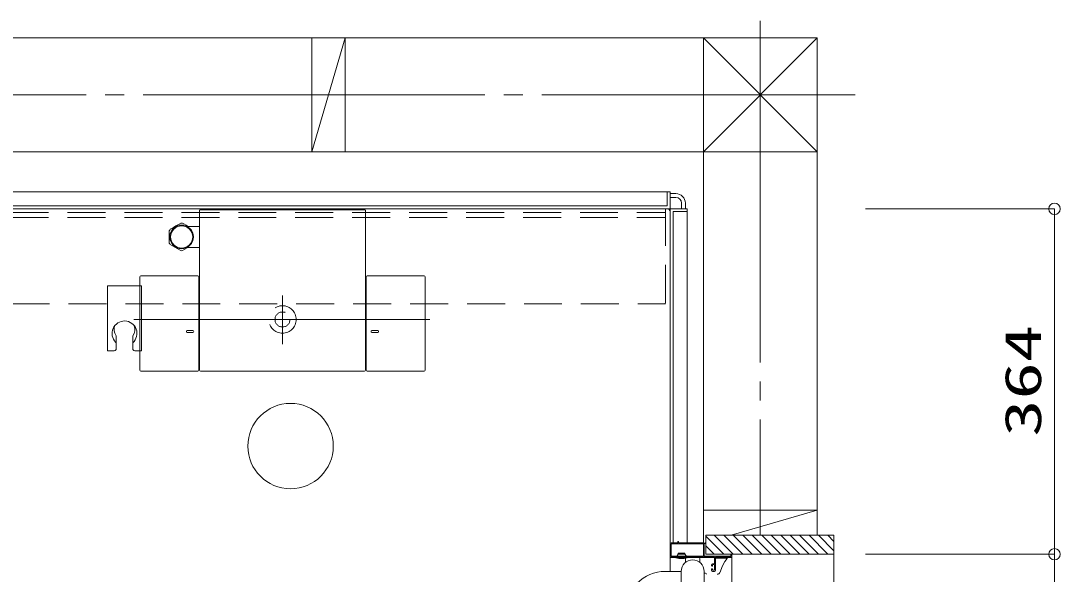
# Model space of a CAD drawing. Units: millimetres on the paper. Extents: x -305 to 305, y -152 to 152.
# Drawn here: x -157.6 to -102.9, y 46.8 to 76 of the extents above; entities that cross this region are included whole.
import ezdxf
from ezdxf.enums import TextEntityAlignment as Align

# ---------------------------------------------------------------- set-up
doc = ezdxf.new("R2010")
doc.units = ezdxf.units.MM
for name, pattern in [('DASHED2', [3, 2, -1]), ('LONG_CHAIN', [21, 18, -1, 1, -1]), ('LONG_DOUBLE_CHAIN', [21.8, 18, -1, 0.6, -0.6, 0.6, -1])]:
    doc.linetypes.add(name, pattern=pattern)
doc.layers.add('0-0_0', color=7, linetype='Continuous', lineweight=9)
doc.layers.add('0-1_VIEW0001', color=7, linetype='Continuous', lineweight=9)
doc.styles.add('ＭＳ ゴシック', font='')
doc.styles.get('ＭＳ ゴシック').set_extended_font_data('MS Gothic')

# ---------------------------------------------------------------- blocks, each defined once
blk = doc.blocks.new('_ORIGIN')
at = {"layer": '0-0_0'}
blk.add_line((0, 0), (-1, 0), dxfattribs=at)
blk.add_circle((0, 0), 0.5, dxfattribs=at)

msp = doc.modelspace()

# ---------------------------------------------------------------- linework, layer by layer
at = {"layer": '0-0_0'}
for p, q in [((-113.145, 66.092), (-103.184, 66.092)), ((-103.184, 48.492), (-103.184, 65.492)), ((-113.145, 47.892), (-103.184, 47.892)), ((-113.145, 47.892), (-103.184, 47.892)), ((-103.184, 9.892), (-103.184, 47.292))]:
    msp.add_line(p, q, dxfattribs=at)
at = {"layer": '0-1_VIEW0001', "linetype": 'LONG_CHAIN'}
for p, q in [((-118.684, 75.998), (-118.684, 48.893)), ((-214.195, 72.092), (-113.684, 72.092)), ((-143.859, 58.957), (-143.859, 61.533)), ((-151.693, 60.262), (-136.098, 60.262))]:
    msp.add_line(p, q, dxfattribs=at)
at = {"layer": '0-1_VIEW0001'}
for p, q in [((-212.684, 75.092), (-115.684, 75.092)), ((-140.56, 75.092), (-142.31, 69.092)), ((-142.31, 75.092), (-142.31, 69.092)), ((-140.56, 75.092), (-140.56, 69.092)), ((-121.684, 69.092), (-115.685, 75.092)), ((-121.684, 75.092), (-121.684, 48.492)), ((-121.683, 75.092), (-115.684, 69.092)), ((-115.684, 75.092), (-115.684, 48.893)), ((-212.684, 69.092), (-115.684, 69.092)), ((-123.434, 66.992), (-203.434, 66.992)), ((-123.584, 66.242), (-123.584, 66.992)), ((-123.434, 66.117), (-123.434, 66.992)), ((-123.134, 66.892), (-123.434, 66.892)), ((-123.134, 66.692), (-123.434, 66.692)), ((-122.834, 66.392), (-122.834, 66.092)), ((-122.634, 66.392), (-122.634, 66.092)), ((-123.459, 66.092), (-203.409, 66.092)), ((-123.584, 66.242), (-203.284, 66.242)), ((-163.484, 66.092), (-123.584, 66.092)), ((-148.234, 65.989), (-148.234, 57.587)), ((-148.189, 66.038), (-148.184, 66.039)), ((-139.601, 66.037), (-148.116, 66.037)), ((-139.534, 66.039), (-139.529, 66.038)), ((-139.484, 57.587), (-139.484, 65.99)), ((-123.434, 66.067), (-123.434, 46.992)), ((-123.434, 65.942), (-123.434, 46.992)), ((-123.409, 66.092), (-122.534, 66.092)), ((-123.284, 65.942), (-122.534, 65.942)), ((-123.284, 65.942), (-123.284, 48.492)), ((-122.534, 66.092), (-122.534, 48.492)), ((-148.234, 65.162), (-148.876, 65.162)), ((-148.873, 64.062), (-148.234, 64.062)), ((-151.374, 57.587), (-151.374, 62.517)), ((-148.324, 62.567), (-151.324, 62.567)), ((-148.274, 62.517), (-148.274, 57.587)), ((-139.444, 57.587), (-139.444, 62.517)), ((-136.394, 62.567), (-139.394, 62.567)), ((-136.344, 57.587), (-136.344, 62.517)), ((-148.574, 59.682), (-148.874, 59.682)), ((-148.874, 59.582), (-148.574, 59.582)), ((-139.144, 59.682), (-138.844, 59.682)), ((-138.844, 59.582), (-139.144, 59.582)), ((-151.324, 57.537), (-148.324, 57.537)), ((-148.184, 57.537), (-139.534, 57.537)), ((-139.394, 57.537), (-136.394, 57.537)), ((-121.684, 50.217), (-115.684, 50.217)), ((-115.684, 50.217), (-120.225, 48.893)), ((-121.559, 48.893), (-121.559, 47.892)), ((-114.809, 48.893), (-121.559, 48.893)), ((-120.609, 47.893), (-121.559, 48.842)), ((-120.109, 47.893), (-121.109, 48.893)), ((-119.609, 47.893), (-120.609, 48.893)), ((-119.109, 47.893), (-120.109, 48.893)), ((-118.609, 47.893), (-119.609, 48.893)), ((-118.109, 47.893), (-119.109, 48.893)), ((-117.609, 47.893), (-118.609, 48.893)), ((-117.109, 47.893), (-118.109, 48.893)), ((-116.609, 47.893), (-117.609, 48.893)), ((-116.109, 47.893), (-117.109, 48.893)), ((-115.614, 47.893), (-116.614, 48.893)), ((-115.119, 47.893), (-116.119, 48.893)), ((-114.809, 48.077), (-115.624, 48.893)), ((-114.809, 48.572), (-115.129, 48.893)), ((-114.809, 8.294), (-114.809, 48.893)), ((-123.434, 48.442), (-123.434, 47.767)), ((-123.389, 48.432), (-123.389, 47.807)), ((-123.049, 48.492), (-123.384, 48.492)), ((-121.694, 48.447), (-123.374, 48.447)), ((-123.034, 48.557), (-123.034, 48.507)), ((-123.004, 48.567), (-123.024, 48.567)), ((-122.994, 48.507), (-122.994, 48.557)), ((-121.684, 48.492), (-122.979, 48.492)), ((-121.679, 47.807), (-121.679, 48.432)), ((-121.559, 48.504), (-121.648, 48.478)), ((-121.641, 48.467), (-121.559, 48.467)), ((-121.634, 47.807), (-121.634, 48.442)), ((-121.109, 47.893), (-121.559, 48.342)), ((-123.409, 47.742), (-121.114, 47.742)), ((-123.374, 47.792), (-121.694, 47.792)), ((-123.134, 47.742), (-123.134, 47.722)), ((-123.009, 47.892), (-123.068, 47.814)), ((-123.051, 47.757), (-123.051, 47.776)), ((-122.659, 47.942), (-123.009, 47.942)), ((-123.009, 47.942), (-123.009, 47.892)), ((-123.009, 47.892), (-122.659, 47.892)), ((-122.624, 47.667), (-122.624, 47.461)), ((-122.616, 47.757), (-122.616, 47.776)), ((-121.924, 47.717), (-122.574, 47.717)), ((-122.534, 47.742), (-122.534, 47.722)), ((-121.874, 47.667), (-121.874, 47.461)), ((-120.249, 47.792), (-121.619, 47.792)), ((-121.559, 47.893), (-114.809, 47.893)), ((-121.099, 47.727), (-121.099, 47.407)), ((-121.049, 47.042), (-121.049, 47.727)), ((-121.049, 47.692), (-120.437, 47.692)), ((-121.034, 47.742), (-120.199, 47.742)), ((-120.437, 47.692), (-120.434, 47.692)), ((-120.234, 47.877), (-120.234, 47.807)), ((-120.199, 47.892), (-120.219, 47.892)), ((-120.184, 47.757), (-120.184, 47.877)), ((-121.249, 47.342), (-121.249, 47.287)), ((-121.249, 47.107), (-121.249, 47.042)), ((-121.234, 47.272), (-121.214, 47.272)), ((-121.214, 47.122), (-121.234, 47.122)), ((-121.114, 47.392), (-121.199, 47.392)), ((-121.199, 47.287), (-121.199, 47.332)), ((-121.199, 47.062), (-121.199, 47.107)), ((-121.184, 47.347), (-121.114, 47.347)), ((-121.099, 47.332), (-121.099, 47.062)), ((-123.701, 46.992), (-122.849, 46.992)), ((-122.849, 46.992), (-122.849, 46.007)), ((-121.649, 46.992), (-121.649, 31.429)), ((-121.649, 46.892), (-121.574, 46.892)), ((-121.199, 46.992), (-121.099, 46.992)), ((-121.114, 47.047), (-121.184, 47.047)), ((-120.806, 46.951), (-120.806, 46.951))]:
    msp.add_line(p, q, dxfattribs=at)
at = {"layer": '0-1_VIEW0001', "color": 6, "linetype": 'DASHED2'}
for p, q in [((-203.184, 65.892), (-123.684, 65.892)), ((-123.684, 61.142), (-123.684, 66.092)), ((-203.184, 65.642), (-123.684, 65.642)), ((-203.134, 61.092), (-123.684, 61.092))]:
    msp.add_line(p, q, dxfattribs=at)
at = {"layer": '0-1_VIEW0001', "color": 2}
for p, q in [((-153.084, 62.042), (-153.084, 58.613)), ((-151.284, 62.042), (-153.084, 62.042)), ((-151.284, 62.042), (-151.284, 58.613)), ((-151.284, 62.042), (-151.284, 58.613)), ((-151.284, 61.092), (-151.284, 61.992)), ((-152.621, 59.371), (-152.621, 58.713)), ((-152.621, 59.371), (-152.621, 58.713)), ((-151.746, 59.371), (-151.746, 58.713)), ((-151.746, 59.371), (-151.746, 58.713)), ((-153.084, 58.613), (-152.721, 58.613)), ((-153.084, 58.613), (-152.721, 58.613)), ((-151.284, 58.613), (-151.646, 58.613)), ((-151.284, 58.613), (-151.646, 58.613))]:
    msp.add_line(p, q, dxfattribs=at)
at = {"layer": '0-1_VIEW0001'}
for points in [[(-148.189, 66.038), (-148.192, 66.038), (-148.196, 66.037), (-148.199, 66.036), (-148.203, 66.035), (-148.206, 66.033), (-148.209, 66.032), (-148.213, 66.03), (-148.215, 66.027), (-148.218, 66.025), (-148.221, 66.022), (-148.222, 66.021), (-148.223, 66.019), (-148.224, 66.018), (-148.225, 66.016), (-148.226, 66.015), (-148.227, 66.013), (-148.228, 66.012), (-148.229, 66.01), (-148.23, 66.008), (-148.23, 66.007), (-148.231, 66.005), (-148.232, 66.003), (-148.232, 66.001), (-148.233, 66), (-148.233, 65.998), (-148.233, 65.996), (-148.233, 65.994), (-148.234, 65.992), (-148.234, 65.99), (-148.234, 65.989)], [(-148.184, 66.039), (-148.116, 66.039), (-148.116, 66.037)], [(-139.601, 66.037), (-139.601, 66.039), (-139.534, 66.039)], [(-139.484, 65.989), (-139.484, 65.992), (-139.484, 65.996), (-139.485, 66), (-139.486, 66.003), (-139.487, 66.007), (-139.489, 66.01), (-139.49, 66.013), (-139.492, 66.016), (-139.494, 66.019), (-139.497, 66.022), (-139.498, 66.024), (-139.499, 66.025), (-139.501, 66.026), (-139.502, 66.027), (-139.504, 66.028), (-139.505, 66.03), (-139.507, 66.031), (-139.508, 66.032), (-139.51, 66.032), (-139.511, 66.033), (-139.513, 66.034), (-139.515, 66.035), (-139.517, 66.036), (-139.518, 66.036), (-139.52, 66.037), (-139.522, 66.037), (-139.524, 66.038), (-139.525, 66.038), (-139.527, 66.038), (-139.529, 66.038)], [(-149.221, 65.336), (-149.341, 65.266), (-149.471, 65.191), (-149.589, 65.123), (-149.708, 65.054), (-149.777, 65.015)], [(-148.826, 65.162), (-148.939, 65.227), (-149.058, 65.296), (-149.127, 65.336)], [(-149.824, 64.933), (-149.824, 64.857), (-149.824, 64.734), (-149.824, 64.606), (-149.824, 64.474), (-149.824, 64.347), (-149.824, 64.291)], [(-149.777, 64.21), (-149.657, 64.14), (-149.526, 64.065), (-149.409, 63.997), (-149.29, 63.929), (-149.221, 63.889)], [(-149.127, 63.889), (-149.007, 63.958), (-148.876, 64.033), (-148.826, 64.062)], [(-123.384, 48.492), (-123.419, 48.478), (-123.434, 48.442)], [(-123.374, 48.447), (-123.384, 48.443), (-123.389, 48.432)], [(-123.034, 48.507), (-123.038, 48.497), (-123.049, 48.492)], [(-123.024, 48.567), (-123.031, 48.564), (-123.034, 48.557)], [(-122.994, 48.557), (-122.997, 48.564), (-123.004, 48.567)], [(-122.979, 48.492), (-122.989, 48.497), (-122.994, 48.507)], [(-121.679, 48.432), (-121.683, 48.443), (-121.694, 48.447)], [(-121.634, 48.442), (-121.648, 48.478), (-121.684, 48.492)], [(-123.434, 47.767), (-123.426, 47.75), (-123.409, 47.742)], [(-120.184, 9.467), (-120.184, 47.717), (-123.434, 47.717), (-123.434, 46.992)], [(-123.389, 47.807), (-123.384, 47.797), (-123.374, 47.792)], [(-122.659, 47.942), (-122.659, 47.892), (-122.599, 47.814)], [(-121.694, 47.792), (-121.683, 47.797), (-121.679, 47.807)], [(-121.619, 47.792), (-121.629, 47.797), (-121.634, 47.807)], [(-121.114, 47.742), (-121.103, 47.738), (-121.099, 47.727)], [(-121.049, 47.727), (-121.044, 47.738), (-121.034, 47.742)], [(-120.806, 46.951), (-120.699, 47.24), (-120.553, 47.508), (-120.436, 47.669)], [(-120.436, 47.669), (-120.436, 47.669), (-120.435, 47.67), (-120.427, 47.677), (-120.425, 47.682), (-120.425, 47.686), (-120.426, 47.688), (-120.428, 47.69), (-120.431, 47.691), (-120.434, 47.692)], [(-120.234, 47.807), (-120.238, 47.797), (-120.249, 47.792)], [(-120.219, 47.892), (-120.229, 47.888), (-120.234, 47.877)], [(-120.184, 47.877), (-120.188, 47.888), (-120.199, 47.892)], [(-120.199, 47.742), (-120.188, 47.747), (-120.184, 47.757)], [(-121.199, 47.392), (-121.234, 47.378), (-121.249, 47.342)], [(-121.249, 47.287), (-121.244, 47.277), (-121.234, 47.272)], [(-121.234, 47.122), (-121.244, 47.118), (-121.249, 47.107)], [(-121.214, 47.272), (-121.203, 47.277), (-121.199, 47.287)], [(-121.199, 47.107), (-121.203, 47.118), (-121.214, 47.122)], [(-121.199, 47.332), (-121.194, 47.343), (-121.184, 47.347)], [(-121.099, 47.407), (-121.103, 47.397), (-121.114, 47.392)], [(-121.114, 47.347), (-121.103, 47.343), (-121.099, 47.332)], [(-121.249, 47.042), (-121.234, 47.007), (-121.199, 46.992)], [(-121.184, 47.047), (-121.194, 47.052), (-121.199, 47.062)], [(-121.099, 47.062), (-121.103, 47.052), (-121.114, 47.047)], [(-121.099, 46.992), (-121.063, 47.007), (-121.049, 47.042)], [(-120.806, 46.951), (-120.809, 46.942), (-120.817, 46.925)]]:
    msp.add_lwpolyline(points, dxfattribs=at)
for radius in [0.625, 0.586]:
    msp.add_circle((-149.174, 64.612), radius, dxfattribs=at)
at = {"layer": '0-1_VIEW0001', "linetype": 'DASHED2'}
for radius in [0.725, 0.395]:
    msp.add_circle((-143.859, 60.262), radius, dxfattribs=at)
at = {"layer": '0-1_VIEW0001', "linetype": 'LONG_DOUBLE_CHAIN'}
msp.add_circle((-143.434, 53.592), 2.25, dxfattribs=at)
at = {"layer": '0-1_VIEW0001'}
for centre, radius, start, end in [((-123.134, 66.392), 0.5, 0, 90), ((-123.134, 66.392), 0.3, 0, 90), ((-123.584, 65.942), 0.15, 0, 90), ((-123.459, 66.117), 0.025, 270, 0), ((-123.409, 66.067), 0.025, 90, 180), ((-149.174, 64.612), 0.725, 86.2916, 93.7084), ((-149.174, 64.612), 0.725, 146.2916, 153.7084), ((-149.174, 64.612), 0.725, 206.2916, 213.7084), ((-149.174, 64.612), 0.725, 266.2916, 273.7084), ((-151.324, 62.517), 0.05, 90, 180), ((-148.324, 62.517), 0.05, 0, 90), ((-139.394, 62.517), 0.05, 90, 180), ((-136.394, 62.517), 0.05, 360, 90), ((-148.874, 59.632), 0.05, 90, 270), ((-148.574, 59.632), 0.05, 270, 90), ((-139.144, 59.632), 0.05, 90, 270), ((-138.844, 59.632), 0.05, 270, 90), ((-151.324, 57.587), 0.05, 180, 270), ((-148.324, 57.587), 0.05, 270, 0), ((-148.184, 57.587), 0.05, 180, 270), ((-139.534, 57.587), 0.05, 270, 0), ((-139.394, 57.587), 0.05, 180, 270), ((-136.394, 57.587), 0.05, 270, 360), ((-123.109, 47.722), 0.025, 180, 257.576), ((-122.834, 48.97), 1.303, 257.576, 282.424), ((-123.056, 47.805), 0.015, 142.8391, 250.5288), ((-123.066, 47.757), 0.015, 270, 0), ((-123.066, 47.776), 0.015, 0, 70.5288), ((-122.574, 47.667), 0.05, 90, 180), ((-122.601, 47.776), 0.015, 109.4712, 180), ((-122.601, 47.757), 0.015, 180, 270), ((-122.611, 47.805), 0.015, 289.4712, 37.1609), ((-122.559, 47.722), 0.025, 282.424, 0), ((-121.924, 47.667), 0.05, 0, 90), ((-122.249, 46.992), 0.6, 0, 180), ((-123.701, 44.942), 2.05, 90, 135.7799), ((-121.574, 46.842), 0.05, 0, 90), ((-120.949, 46.989), 0.147, 268.4626, 334.2131)]:
    msp.add_arc(centre, radius, start, end, dxfattribs=at)
at = {"layer": '0-1_VIEW0001', "color": 6, "linetype": 'DASHED2'}
msp.add_arc((-123.734, 61.142), 0.05, 270, 0, dxfattribs=at)
at = {"layer": '0-1_VIEW0001', "color": 2}
for centre, radius, start, end in [((-152.184, 59.527), 0.656, 311.8257, 224.6895), ((-152.184, 59.527), 0.656, 311.8257, 224.6895), ((-152.184, 59.74), 0.552, 159.9907, 214.4912), ((-152.184, 59.74), 0.552, 159.9907, 214.4912), ((-152.184, 59.74), 0.552, 322.4081, 20.0077), ((-152.184, 59.74), 0.552, 322.4081, 20.0077), ((-152.721, 59.371), 0.1, 0, 34.4912), ((-152.721, 59.371), 0.1, 0, 34.4912), ((-151.646, 59.371), 0.1, 145.5088, 180), ((-151.646, 59.371), 0.1, 145.5088, 180), ((-152.721, 58.713), 0.1, 270, 0), ((-152.721, 58.713), 0.1, 270, 0), ((-152.721, 58.996), 0.1, 0, 44.6895), ((-152.721, 58.996), 0.1, 0, 44.6895), ((-151.646, 58.996), 0.1, 135.3105, 180), ((-151.646, 58.996), 0.1, 135.3105, 180), ((-151.646, 58.713), 0.1, 180, 270), ((-151.646, 58.713), 0.1, 180, 270)]:
    msp.add_arc(centre, radius, start, end, dxfattribs=at)

# ---------------------------------------------------------------- block references
at = {"layer": '0-0_0', "xscale": 0.6, "yscale": 0.6}
for p, rotation in [((-103.184, 66.092), 90), ((-103.184, 47.892), 270), ((-103.184, 47.892), 90)]:
    msp.add_blockref('_ORIGIN', p, dxfattribs=dict(at, rotation=rotation))

# ---------------------------------------------------------------- texts
at = {"layer": '0-0_0', "style": 'ＭＳ ゴシック', "width": 1.5}
msp.add_text('364', height=1.921, rotation=90, dxfattribs=at).set_placement((-103.314, 54.088), align=Align.BOTTOM_LEFT)

doc.saveas('drawing.dxf')
